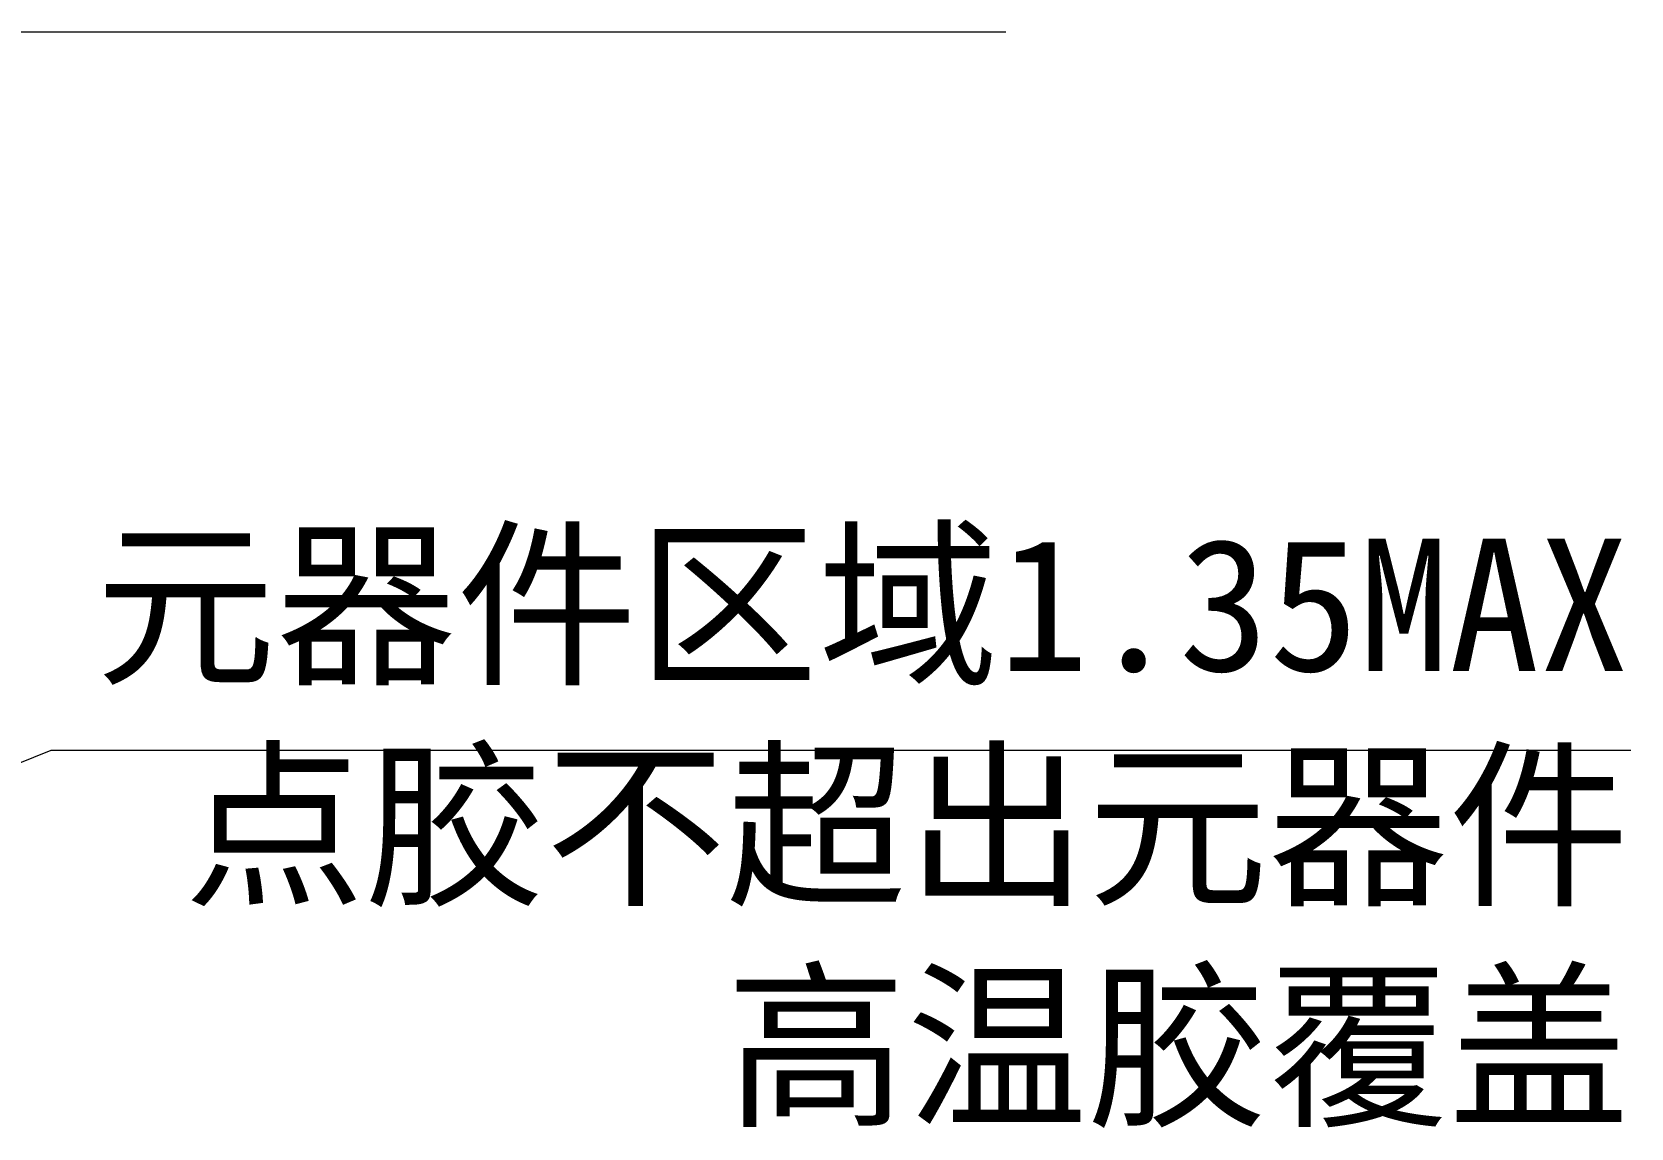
# Model space of a CAD drawing. Header units: inches. Extents: x 265 to 1423, y -753 to -394.
# Drawn here: x 719.02 to 738.14, y -588.69 to -575.59 of the extents above; entities that cross this region are included whole.
import ezdxf

# ---------------------------------------------------------------- set-up
doc = ezdxf.new("R2010")
doc.units = ezdxf.units.IN
doc.header["$LTSCALE"] = 0.909449
doc.header["$MEASUREMENT"] = 0
doc.layers.get('0').update_dxf_attribs({"linetype": 'CONTINUOUS'})
doc.layers.add('DIM（标注）', color=3, linetype='CONTINUOUS')
doc.styles.add('TITLE', font='arial.ttf')
doc.styles.add('宋', font='SimSun.ttf', dxfattribs={"height": 2})
doc.dimstyles.new('ISO-25$7', dxfattribs={"dimscale": 0.5, "dimtxt": 2.5, "dimasz": 2, "dimexe": 1.25, "dimexo": 0.625, "dimtad": 0, "dimdsep": 46, "dimtxsty": 'TITLE', "dimcen": 2.5, "dimclrd": 7, "dimclre": 256, "dimclrt": 7, "dimadec": 0, "dimazin": 0, "dimtfac": 1, "dimtmove": 0, "dimatfit": 0, "dimfxl": 1, "dimlwd": 9, "dimlwe": 9, "dimarcsym": 0})

msp = doc.modelspace()

# ---------------------------------------------------------------- texts
at = {"layer": 'DIM（标注）', "insert": (738.119, -581.646), "char_height": 1.584, "width": 35.07847, "attachment_point": 3, "style": '宋'}
msp.add_mtext('元器件区域1.35MAX\\P点胶不超出元器件\\P高温胶覆盖', dxfattribs=at)

# ---------------------------------------------------------------- leaders
for points in [[(710.057, -580.679), (711.283, -575.588), (730.662, -575.588)], [(712.015, -587.064), (719.246, -584.177), (738.139, -584.177)]]:
    msp.add_leader(points, dimstyle='ISO-25$7', override={"dimasz": 4, "dimclrd": 3})

doc.saveas('drawing.dxf')
